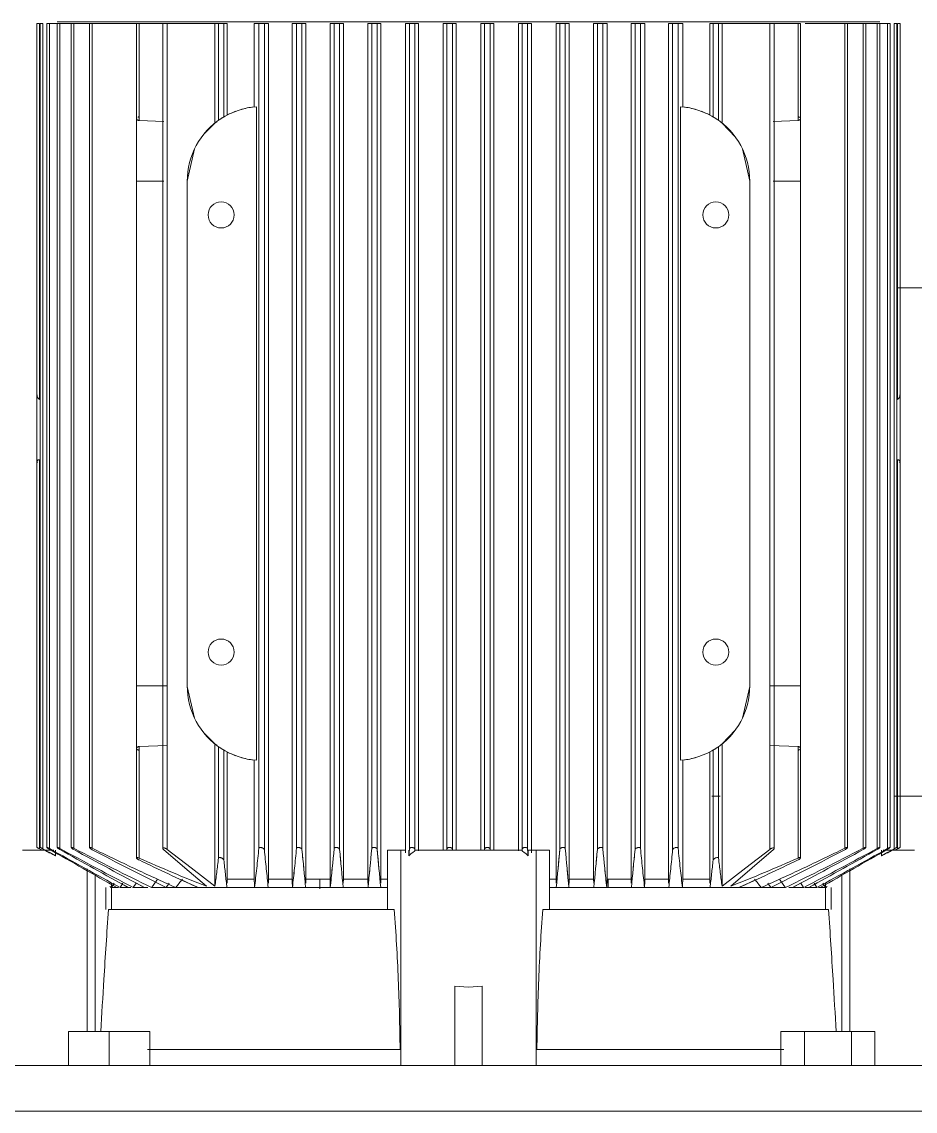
# Model space of a CAD drawing. Header units: millimetres. Extents: x -33493 to 146110, y 17338 to 47807.
# Drawn here: x 7611.3 to 7875, y 37865 to 38186.5 of the extents above; entities that cross this region are included whole.
import ezdxf

# ---------------------------------------------------------------- set-up
doc = ezdxf.new("R2010")
doc.units = ezdxf.units.MM
doc.layers.add('0-1', color=7, linetype='Continuous', lineweight=5)
doc.layers.add('A_--------_E-', color=7, linetype='Continuous', lineweight=9)
doc.layers.add('A-_DOOR----_E-1', color=6, linetype='Continuous', lineweight=9, true_color=0xff00ff)
doc.layers.add('A-_WALL----_E-1', color=6, linetype='Continuous', lineweight=9, true_color=0xff00ff)

# ---------------------------------------------------------------- blocks, each defined once
blk = doc.blocks.new('1599_DB_P_S_BLK2 23 0814_rvt-1-DOOR _ WINDOW SCHEDULE - ELEVATION 3 Copy 1')
at = {"layer": 'A_--------_E-', "color": 8}
for p, q in [((7615.77, 38186), (7616.53, 38186)), ((7615.77, 38076.76), (7615.77, 38186)), ((7616.53, 38075.05), (7616.53, 38186)), ((7617.51, 38186), (7616.75, 38186)), ((7616.75, 37942.83), (7616.75, 38186)), ((7617.51, 37942.46), (7617.51, 38186)), ((7619.49, 38186), (7618.73, 38186)), ((7618.73, 37942.82), (7618.73, 38186)), ((7621.76, 38186), (7619.49, 38186)), ((7619.49, 37942.5), (7619.49, 38186)), ((7743.15, 38186.5), (7621.75, 38186.5)), ((7622.51, 38186), (7621.76, 38186)), ((7621.76, 37942.81), (7621.76, 38186)), ((7625.91, 38186), (7622.51, 38186)), ((7622.51, 37942.54), (7622.51, 38186)), ((7626.67, 38186), (7625.91, 38186)), ((7625.91, 37942.8), (7625.91, 38186)), ((7631.33, 38186), (7626.67, 38186)), ((7626.67, 38186), (7626.67, 37942.58)), ((7632.09, 38186), (7631.33, 38186)), ((7631.33, 37942.78), (7631.33, 38186)), ((7632.09, 37942.62), (7632.09, 38186)), ((7632.09, 38186), (7645.15, 38186)), ((7645.15, 38186), (7645.91, 38186)), ((7645.15, 38157.94), (7645.15, 38186)), ((7645.91, 38186), (7645.91, 38157.39)), ((7653.14, 38186), (7645.91, 38186)), ((7652.9, 37942.59), (7652.9, 38186)), ((7654.24, 38186), (7653.11, 38186)), ((7668.31, 38186), (7654.24, 38186)), ((7654.24, 38186), (7654.24, 37942.28)), ((7669.35, 38186), (7668.31, 38186)), ((7668.31, 38186), (7668.31, 38156.6)), ((7669.35, 38157.39), (7669.35, 38186)), ((7670.95, 38186), (7669.35, 38186)), ((7670.95, 38186), (7670.95, 38158.44)), ((7671.97, 38186), (7670.95, 38186)), ((7671.97, 38159), (7671.97, 38186)), ((7681.3, 38186), (7679.91, 38186)), ((7679.91, 38186), (7679.91, 38161.39)), ((7679.91, 38161.3), (7679.91, 38186)), ((7682.9, 38186), (7681.3, 38186)), ((7681.3, 38186), (7681.3, 37942.62)), ((7684.14, 38186), (7682.9, 38186)), ((7682.9, 38186), (7682.9, 37942.17)), ((7684.14, 37933.5), (7684.14, 38186)), ((7692.4, 38186), (7691.11, 38186)), ((7691.11, 38186), (7691.11, 37933.5)), ((7694, 38186), (7692.4, 38186)), ((7692.4, 37942.58), (7692.4, 38186)), ((7695.18, 38186), (7694, 38186)), ((7694, 37942.22), (7694, 38186)), ((7695.18, 37933.5), (7695.18, 38186)), ((7703.5, 38186), (7702.28, 38186)), ((7702.28, 38186), (7702.28, 37933.5)), ((7743.15, 38186.5), (7703.31, 38186.5)), ((7703.31, 38186.5), (7710.55, 38186.5)), ((7705.1, 38186), (7703.5, 38186)), ((7703.5, 38186), (7703.5, 37942.54)), ((7703.71, 38186.5), (7710.38, 38186.5)), ((7706.24, 38186), (7705.1, 38186)), ((7705.1, 38186), (7705.1, 37942.26)), ((7706.24, 37933.5), (7706.24, 38186)), ((7712.39, 38186.5), (7718.45, 38186.5)), ((7712.53, 38186.5), (7718.52, 38186.5)), ((7714.6, 38186), (7713.43, 38186)), ((7713.43, 38186), (7713.43, 37933.5)), ((7716.2, 38186), (7714.6, 38186)), ((7714.6, 38186), (7714.6, 37942.5)), ((7716.2, 37942.3), (7716.2, 38186)), ((7716.2, 38186), (7717.32, 38186)), ((7717.32, 37933.5), (7717.32, 38186)), ((7722.53, 38186.5), (7730.74, 38186.5)), ((7722.57, 38186.5), (7730.75, 38186.5)), ((7724.56, 38186), (7725.7, 38186)), ((7724.56, 38186), (7724.56, 37941.24)), ((7725.7, 38186), (7725.7, 37942.46)), ((7725.7, 38186), (7727.3, 38186)), ((7727.3, 38186), (7727.3, 37942.34)), ((7727.3, 38186), (7728.41, 38186)), ((7728.41, 37941.88), (7728.41, 38186)), ((7734.87, 38186.5), (7740.05, 38186.5)), ((7734.88, 38186.5), (7740.05, 38186.5)), ((7736.8, 38186), (7735.68, 38186)), ((7735.68, 38186), (7735.68, 37942)), ((7738.4, 38186), (7736.8, 38186)), ((7736.8, 38186), (7736.8, 37942.42)), ((7739.51, 38186), (7738.4, 38186)), ((7738.4, 38186), (7738.4, 37942.38)), ((7739.51, 37942), (7739.51, 38186)), ((7864.56, 38186.5), (7743.15, 38186.5)), ((7783, 38186.5), (7743.15, 38186.5)), ((7746.26, 38186.5), (7751.43, 38186.5)), ((7746.26, 38186.5), (7751.43, 38186.5)), ((7747.9, 38186), (7746.79, 38186)), ((7746.79, 38186), (7746.79, 37942)), ((7749.5, 38186), (7747.9, 38186)), ((7747.9, 38186), (7747.9, 37942.38)), ((7750.62, 38186), (7749.5, 38186)), ((7749.5, 37942.42), (7749.5, 38186)), ((7750.62, 37942), (7750.62, 38186)), ((7755.55, 38186.5), (7763.74, 38186.5)), ((7755.56, 38186.5), (7763.78, 38186.5)), ((7759, 38186), (7757.89, 38186)), ((7757.89, 38186), (7757.89, 37941.88)), ((7760.6, 38186), (7759, 38186)), ((7759, 38186), (7759, 37942.34)), ((7761.74, 38186), (7760.6, 38186)), ((7760.6, 38186), (7760.6, 37942.46)), ((7761.74, 37941.24), (7761.74, 38186)), ((7767.78, 38186.5), (7773.78, 38186.5)), ((7767.85, 38186.5), (7773.92, 38186.5)), ((7770.1, 38186), (7768.98, 38186)), ((7768.98, 38186), (7768.98, 37933.5)), ((7771.7, 38186), (7770.1, 38186)), ((7770.1, 37942.3), (7770.1, 38186)), ((7772.88, 38186), (7771.7, 38186)), ((7771.7, 37942.5), (7771.7, 38186)), ((7772.88, 37933.5), (7772.88, 38186)), ((7775.75, 38186.5), (7783, 38186.5)), ((7775.93, 38186.5), (7782.6, 38186.5)), ((7781.2, 38186), (7780.06, 38186)), ((7780.06, 38186), (7780.06, 37933.5)), ((7782.8, 38186), (7781.2, 38186)), ((7781.2, 37942.26), (7781.2, 38186)), ((7784.03, 38186), (7782.8, 38186)), ((7782.8, 37942.54), (7782.8, 38186)), ((7784.03, 37933.5), (7784.03, 38186)), ((7792.3, 38186), (7791.12, 38186)), ((7791.12, 38186), (7791.12, 37933.5)), ((7793.9, 38186), (7792.3, 38186)), ((7792.3, 38186), (7792.3, 37942.22)), ((7795.2, 38186), (7793.9, 38186)), ((7793.9, 38186), (7793.9, 37942.58)), ((7795.2, 37933.5), (7795.2, 38186)), ((7803.4, 38186), (7802.17, 38186)), ((7802.17, 38186), (7802.17, 37933.5)), ((7805, 38186), (7803.4, 38186)), ((7803.4, 38186), (7803.4, 37942.17)), ((7805, 37942.62), (7805, 38186)), ((7805, 38186), (7806.4, 38186)), ((7806.4, 38186), (7806.4, 38161.3)), ((7806.4, 38161.39), (7806.4, 38186)), ((7814.34, 38186), (7815.35, 38186)), ((7814.34, 38186), (7814.34, 38159)), ((7815.35, 38186), (7815.35, 38158.44)), ((7815.35, 38186), (7816.95, 38186)), ((7816.95, 38186), (7816.95, 38157.39)), ((7816.95, 38186), (7817.99, 38186)), ((7817.99, 38186), (7817.99, 38156.6)), ((7817.99, 38186), (7832.07, 38186)), ((7832.07, 38186), (7832.07, 37942.28)), ((7832.07, 38186), (7833.2, 38186)), ((7833.17, 38186), (7840.4, 38186)), ((7833.4, 38186), (7833.4, 37942.59)), ((7840.4, 38157.39), (7840.4, 38186)), ((7840.4, 38186), (7841.15, 38186)), ((7841.15, 38186), (7841.15, 38157.94)), ((7842.47, 38186), (7854.22, 38186)), ((7854.22, 38186), (7854.22, 37942.62)), ((7854.22, 38186), (7854.97, 38186)), ((7859.63, 38186), (7854.97, 38186)), ((7854.97, 38186), (7854.97, 37942.78)), ((7859.63, 37942.58), (7859.63, 38186)), ((7860.39, 38186), (7859.63, 38186)), ((7863.79, 38186), (7860.39, 38186)), ((7860.39, 38186), (7860.39, 37942.8)), ((7863.79, 38186), (7863.79, 37942.54)), ((7864.55, 38186), (7863.79, 38186)), ((7866.82, 38186), (7864.55, 38186)), ((7864.55, 38186), (7864.55, 37942.81)), ((7866.82, 38186), (7866.82, 37942.5)), ((7867.58, 38186), (7866.82, 38186)), ((7867.58, 38186), (7867.58, 37942.82)), ((7868.8, 37942.46), (7868.8, 38186)), ((7869.55, 38186), (7868.8, 38186)), ((7869.55, 38186), (7869.55, 37942.83)), ((7870.53, 38186), (7869.77, 38186)), ((7869.77, 38186), (7869.77, 38075.05)), ((7870.53, 38186), (7870.53, 38076.76)), ((7645.15, 38161.45), (7645.15, 38157.94)), ((7645.15, 38156.55), (7645.15, 38161.45)), ((7680.62, 38161.45), (7680.62, 37968.55)), ((7805.69, 37968.55), (7805.69, 38161.45)), ((7841.15, 38157.94), (7841.15, 38161.45)), ((7841.15, 38161.45), (7841.15, 38156.55)), ((7645.15, 38157.94), (7645.15, 38139.5)), ((7645.91, 38157.39), (7653.24, 38157.11)), ((7668.31, 38156.6), (7665.34, 38153.65)), ((7668.31, 38156.6), (7668.83, 38157.01)), ((7817.48, 38157.01), (7817.99, 38156.6)), ((7817.99, 38156.6), (7821.96, 38152.42)), ((7833.07, 38157.11), (7840.4, 38157.39)), ((7841.15, 38139.5), (7841.15, 38157.94)), ((7662.3, 38148.97), (7660.15, 38139.5)), ((7824.01, 38148.97), (7826.15, 38139.5)), ((7645.15, 38139.5), (7645.15, 37990.5)), ((7653.26, 38139.5), (7645.15, 38139.5)), ((7660.15, 38139.5), (7660.15, 37990.5)), ((7826.15, 38139.5), (7826.15, 37990.5)), ((7833.05, 38139.5), (7841.15, 38139.5)), ((7841.15, 37990.5), (7841.15, 38139.5)), ((7615.75, 38069.23), (7615.75, 38076.76)), ((7870.55, 38069.23), (7870.55, 38076.76)), ((7615.75, 38056.68), (7615.75, 38069.23)), ((7870.55, 38069.23), (7870.55, 38056.68)), ((7615.75, 38062.3), (7615.75, 38056.68)), ((7870.55, 38056.68), (7870.55, 38062.3)), ((7615.77, 37942.83), (7615.77, 38056.68)), ((7615.77, 37942.83), (7615.77, 38056.68)), ((7616.53, 37942.42), (7616.53, 38057.27)), ((7869.77, 38057.27), (7869.77, 37942.42)), ((7870.53, 38056.68), (7870.53, 37942.83)), ((7870.53, 38056.68), (7870.53, 37942.83)), ((7645.15, 37990.5), (7645.15, 37972.06)), ((7654.24, 37990.5), (7645.15, 37990.5)), ((7660.16, 37990.36), (7662.3, 37981.03)), ((7826.15, 37990.37), (7824.01, 37981.03)), ((7832.07, 37990.5), (7841.15, 37990.5)), ((7841.15, 37972.06), (7841.15, 37990.5)), ((7665.34, 37976.35), (7668.31, 37973.4)), ((7821.96, 37977.58), (7817.99, 37973.4)), ((7645.15, 37968.55), (7645.15, 37973.45)), ((7654.26, 37972.93), (7645.91, 37972.61)), ((7645.91, 37972.61), (7645.91, 37939.7)), ((7668.31, 37973.4), (7668.31, 37931.37)), ((7668.83, 37972.99), (7668.31, 37973.4)), ((7669.35, 37939.7), (7669.35, 37972.61)), ((7816.95, 37972.61), (7816.95, 37939.7)), ((7817.99, 37973.4), (7817.48, 37972.99)), ((7817.99, 37973.4), (7817.99, 37931.37)), ((7840.4, 37972.61), (7832.05, 37972.93)), ((7840.4, 37939.7), (7840.4, 37972.61)), ((7841.15, 37973.45), (7841.15, 37968.55)), ((7645.15, 37972.06), (7645.15, 37968.55)), ((7645.15, 37939.77), (7645.15, 37972.06)), ((7670.95, 37971.56), (7670.95, 37939.15)), ((7671.97, 37933.5), (7671.97, 37971)), ((7814.34, 37971), (7814.34, 37933.5)), ((7815.35, 37971.56), (7815.35, 37939.15)), ((7841.15, 37968.55), (7841.15, 37972.06)), ((7841.15, 37972.06), (7841.15, 37939.78)), ((7679.91, 37968.61), (7679.91, 37933.5)), ((7806.4, 37933.5), (7806.4, 37968.61)), ((7611.57, 37942), (7618.4, 37942)), ((7618.4, 37942), (7615.31, 37942)), ((7617.19, 37942), (7616.86, 37942.19)), ((7616.86, 37942.19), (7617.19, 37942)), ((7617.26, 37942), (7616.9, 37942.21)), ((7617.19, 37942), (7620.73, 37942)), ((7620.73, 37942), (7617.26, 37942)), ((7617.51, 37942.46), (7621.24, 37940.35)), ((7618.4, 37942), (7620.73, 37942)), ((7618.4, 37942), (7618.4, 37941.83)), ((7621.24, 37940.35), (7619.37, 37941.4)), ((7619.49, 37942.3), (7622.26, 37940.72)), ((7621.24, 37942), (7621.24, 37940.35)), ((7621.24, 37940.35), (7621.24, 37942)), ((7716.72, 37936.64), (7716.2, 37942.3)), ((7723.15, 37942), (7719.26, 37942)), ((7719.26, 37942), (7719.26, 37924.5)), ((7723.15, 37942), (7723.15, 37880.09)), ((7723.15, 37878.7), (7723.15, 37942)), ((7723.15, 37942), (7724.56, 37942)), ((7723.15, 37878.7), (7723.15, 37942)), ((7725.51, 37940.35), (7725.7, 37942.46)), ((7725.51, 37942), (7725.51, 37940.35)), ((7725.7, 37942.46), (7725.61, 37941.4)), ((7727.35, 37941.83), (7727.35, 37942)), ((7727.35, 37942), (7758.96, 37942)), ((7728.28, 37942), (7730.82, 37942)), ((7755.49, 37942), (7758.03, 37942)), ((7758.96, 37942), (7758.96, 37941.83)), ((7760.6, 37942.46), (7760.8, 37940.35)), ((7760.7, 37941.4), (7760.6, 37942.46)), ((7760.8, 37940.35), (7760.8, 37942)), ((7760.8, 37942), (7763.15, 37942)), ((7767.05, 37942), (7763.15, 37942)), ((7763.15, 37880.09), (7763.15, 37942)), ((7763.15, 37942), (7763.15, 37878.7)), ((7763.15, 37942), (7763.15, 37878.7)), ((7767.05, 37924.5), (7767.05, 37942)), ((7770.1, 37942.3), (7769.58, 37936.64)), ((7864.05, 37940.72), (7866.82, 37942.3)), ((7865.07, 37940.35), (7868.8, 37942.46)), ((7865.07, 37940.35), (7865.07, 37942)), ((7865.07, 37940.35), (7865.07, 37942)), ((7866.93, 37941.4), (7865.07, 37940.35)), ((7869.04, 37942), (7865.57, 37942)), ((7865.57, 37942), (7867.91, 37942)), ((7869.12, 37942), (7865.57, 37942)), ((7867.91, 37942), (7867.91, 37941.83)), ((7867.91, 37942), (7870.99, 37942)), ((7874.74, 37942), (7867.91, 37942)), ((7869.41, 37942.21), (7869.04, 37942)), ((7869.45, 37942.19), (7869.12, 37942)), ((7869.45, 37942.19), (7869.12, 37942)), ((7630.65, 37936.53), (7630.65, 37888.5)), ((7632.95, 37935.06), (7632.95, 37888.5)), ((7853.35, 37888.5), (7853.35, 37935.06)), ((7855.65, 37888.5), (7855.65, 37936.53)), ((7636.15, 37924.5), (7636.15, 37931)), ((7637.25, 37931.29), (7637.77, 37931)), ((7637.77, 37931), (7637.25, 37931.29)), ((7637.42, 37932.09), (7639.34, 37931)), ((7637.77, 37931), (7637.46, 37931)), ((7637.77, 37931), (7638.54, 37932.25)), ((7639.34, 37931), (7637.77, 37931)), ((7637.77, 37931), (7639.34, 37931)), ((7637.83, 37932.38), (7637.83, 37930.39)), ((7637.83, 37931.95), (7637.83, 37924.5)), ((7639.82, 37931), (7639.34, 37931)), ((7640.34, 37931), (7641.13, 37932.25)), ((7642.75, 37931), (7640.34, 37931)), ((7640.97, 37931.99), (7642.75, 37931)), ((7641.48, 37931), (7642.75, 37931)), ((7643.47, 37931), (7642.75, 37931)), ((7644.23, 37931), (7645.06, 37932.25)), ((7647.55, 37931), (7644.23, 37931)), ((7645.1, 37932.3), (7647.55, 37931)), ((7645.82, 37931), (7647.55, 37931)), ((7648.56, 37931), (7647.55, 37931)), ((7653.96, 37931), (7649.61, 37931)), ((7653.96, 37931), (7654.83, 37932.25)), ((7654.83, 37932.25), (7653.96, 37931)), ((7656.77, 37931), (7653.96, 37931)), ((7655.34, 37931), (7656.77, 37931)), ((7663.36, 37931), (7656.77, 37931)), ((7671.87, 37931), (7663.36, 37931)), ((7680.01, 37931), (7671.87, 37931)), ((7679.91, 37933.5), (7671.97, 37933.5)), ((7684.05, 37931), (7680.01, 37931)), ((7691.2, 37931), (7684.05, 37931)), ((7684.14, 37933.5), (7684.09, 37932.25)), ((7684.09, 37932.25), (7684.14, 37933.5)), ((7691.11, 37933.5), (7684.14, 37933.5)), ((7695.1, 37931), (7691.2, 37931)), ((7702.37, 37931), (7695.1, 37931)), ((7695.18, 37933.5), (7695.14, 37932.25)), ((7695.14, 37932.25), (7695.18, 37933.5)), ((7702.28, 37933.5), (7695.18, 37933.5)), ((7702.37, 37931), (7702.28, 37933.5)), ((7702.28, 37933.5), (7702.37, 37931)), ((7706.16, 37931), (7702.37, 37931)), ((7713.51, 37931), (7706.16, 37931)), ((7706.24, 37933.5), (7706.2, 37932.25)), ((7706.2, 37932.25), (7706.24, 37933.5)), ((7713.43, 37933.5), (7706.24, 37933.5)), ((7713.51, 37931), (7713.43, 37933.5)), ((7713.43, 37933.5), (7713.51, 37931)), ((7717.24, 37931), (7713.51, 37931)), ((7713.51, 37931), (7717.24, 37931)), ((7719.26, 37931), (7717.24, 37931)), ((7717.32, 37933.5), (7717.28, 37932.25)), ((7717.32, 37933.5), (7717.28, 37932.25)), ((7719.26, 37933.5), (7717.32, 37933.5)), ((7768.98, 37933.5), (7767.05, 37933.5)), ((7769.06, 37931), (7767.05, 37931)), ((7769.02, 37932.25), (7768.98, 37933.5)), ((7768.98, 37933.5), (7769.02, 37932.25)), ((7769.06, 37931), (7772.8, 37931)), ((7772.8, 37931), (7769.06, 37931)), ((7772.88, 37933.5), (7772.8, 37931)), ((7772.8, 37931), (7772.88, 37933.5)), ((7780.14, 37931), (7772.8, 37931)), ((7780.06, 37933.5), (7772.88, 37933.5)), ((7780.1, 37932.25), (7780.06, 37933.5)), ((7780.06, 37933.5), (7780.1, 37932.25)), ((7780.14, 37931), (7783.94, 37931)), ((7784.03, 37933.5), (7783.94, 37931)), ((7783.94, 37931), (7784.03, 37933.5)), ((7791.21, 37931), (7783.94, 37931)), ((7791.12, 37933.5), (7784.03, 37933.5)), ((7791.17, 37932.25), (7791.12, 37933.5)), ((7791.12, 37933.5), (7791.17, 37932.25)), ((7791.21, 37931), (7795.1, 37931)), ((7802.26, 37931), (7795.1, 37931)), ((7802.17, 37933.5), (7795.2, 37933.5)), ((7802.21, 37932.25), (7802.17, 37933.5)), ((7802.17, 37933.5), (7802.21, 37932.25)), ((7802.26, 37931), (7806.3, 37931)), ((7814.44, 37931), (7806.3, 37931)), ((7814.34, 37933.5), (7806.4, 37933.5)), ((7814.44, 37931), (7822.95, 37931)), ((7829.54, 37931), (7822.95, 37931)), ((7829.54, 37931), (7832.35, 37931)), ((7830.97, 37931), (7829.54, 37931)), ((7831.48, 37932.25), (7832.35, 37931)), ((7832.35, 37931), (7831.48, 37932.25)), ((7836.7, 37931), (7832.35, 37931)), ((7837.74, 37931), (7838.75, 37931)), ((7838.75, 37931), (7841.21, 37932.3)), ((7838.75, 37931), (7840.48, 37931)), ((7842.07, 37931), (7838.75, 37931)), ((7841.24, 37932.25), (7842.07, 37931)), ((7842.47, 37931), (7843.56, 37931)), ((7842.83, 37931), (7842.47, 37931)), ((7843.56, 37931), (7845.34, 37931.99)), ((7843.56, 37931), (7844.83, 37931)), ((7845.97, 37931), (7843.56, 37931)), ((7845.17, 37932.25), (7845.97, 37931)), ((7846.48, 37931), (7846.97, 37931)), ((7846.97, 37931), (7848.88, 37932.09)), ((7846.97, 37931), (7848.54, 37931)), ((7848.54, 37931), (7846.97, 37931)), ((7847.77, 37932.25), (7848.54, 37931)), ((7848.48, 37930.39), (7848.48, 37932.38)), ((7848.48, 37931.95), (7848.48, 37924.5)), ((7849.05, 37931.29), (7848.54, 37931)), ((7848.54, 37931), (7849.05, 37931.29)), ((7848.54, 37931), (7848.85, 37931)), ((7850.15, 37931), (7850.15, 37924.5)), ((7721.24, 37924.5), (7636.89, 37924.5)), ((7849.42, 37924.5), (7765.07, 37924.5)), ((7739.15, 37878.5), (7739.15, 37901.91)), ((7747.15, 37878.5), (7747.15, 37901.91)), ((7625.09, 37878.5), (7625.09, 37888.5)), ((7625.09, 37888.5), (7637.09, 37888.5)), ((7637.09, 37888.5), (7637.09, 37878.5)), ((7637.09, 37888.5), (7649.09, 37888.5)), ((7649.09, 37888.5), (7649.09, 37878.5)), ((7835.36, 37888.5), (7835.36, 37878.5)), ((7835.36, 37888.5), (7842.29, 37888.5)), ((7842.29, 37888.5), (7842.29, 37878.5)), ((7842.29, 37888.5), (7856.15, 37888.5)), ((7856.15, 37878.5), (7856.15, 37888.5)), ((7856.15, 37888.5), (7863.08, 37888.5)), ((7863.08, 37888.5), (7863.08, 37878.5)), ((7722.95, 37883.24), (7648.44, 37883.24)), ((7836.21, 37883.24), (7763.35, 37883.24)), ((7743.15, 37878.5), (7568.15, 37878.5)), ((7918.15, 37878.5), (7743.15, 37878.5))]:
    blk.add_line(p, q, dxfattribs=at)
at = {"layer": 'A_--------_E-', "color": 8, "flags": 128}
for points in [[(7615.77, 38076.76), (7615.99, 38075.58), (7616.53, 38075.05)], [(7870.53, 38076.76), (7870.31, 38075.58), (7869.77, 38075.05)], [(7616.53, 37942.42), (7616.9, 37942.21), (7617.26, 37942)], [(7618.4, 37941.83), (7617.95, 37942.08), (7617.51, 37942.34)], [(7665.78, 37931.37), (7659.45, 37936.83), (7653.11, 37942.28)], [(7654.24, 37942.28), (7661.28, 37936.83), (7668.31, 37931.37)], [(7727.3, 37942.34), (7727.33, 37942.08), (7727.35, 37941.83)], [(7736.77, 37942), (7736.79, 37942.21), (7736.8, 37942.42)], [(7738.4, 37942.38), (7738.42, 37942.19), (7738.44, 37942)], [(7747.87, 37942), (7747.89, 37942.19), (7747.9, 37942.38)], [(7749.5, 37942.42), (7749.52, 37942.21), (7749.54, 37942)], [(7758.96, 37941.83), (7758.98, 37942.08), (7759, 37942.34)], [(7817.99, 37931.37), (7825.03, 37936.83), (7832.07, 37942.28)], [(7833.2, 37942.28), (7826.86, 37936.83), (7820.53, 37931.37)], [(7868.8, 37942.34), (7868.35, 37942.08), (7867.91, 37941.83)], [(7869.04, 37942), (7869.41, 37942.21), (7869.77, 37942.42)], [(7747.15, 37901.91), (7743.15, 37901.58), (7739.15, 37901.91)]]:
    blk.add_lwpolyline(points, dxfattribs=at)
at = {"layer": 'A_--------_E-', "color": 8}
for centre, radius, start, end in [((7682.15, 38139.5), 22, 93.9971, 123.0557), ((7804.15, 38139.5), 22, 56.9443, 86.0029), ((7682.15, 38139.5), 22, 123.0557, 180), ((7804.15, 38139.5), 22, 0, 56.9443), ((7670.15, 38129.5), 3.85, 90, 270), ((7670.15, 38129.5), 3.85, 270, 90), ((7816.15, 38129.5), 3.85, 90, 270), ((7816.15, 38129.5), 3.85, 270, 90), ((7670.15, 38000.5), 3.85, 90, 270), ((7670.15, 38000.5), 3.85, 270, 90), ((7816.15, 38000.5), 3.85, 90, 270), ((7816.15, 38000.5), 3.85, 270, 90), ((7682.15, 37990.5), 22, 180, 236.9443), ((7804.15, 37990.5), 22, 303.0557, 0), ((7682.15, 37990.5), 22, 236.9443, 266.0029), ((7804.15, 37990.5), 22, 273.9971, 303.0557)]:
    blk.add_arc(centre, radius, start, end, dxfattribs=at)
for centre, major_axis, ratio, start_param, end_param in [((9239.88, 40864.22), (0, 3342.06), 0.99863, 2.634643, 2.641776), ((12551.03, 46607.69), (0, 9973.76), 0.99863, 2.623608, 2.625901), ((8519.18, 39608.44), (0, 1892.47), 0.99863, 2.647244, 2.660253), ((9610.47, 41501.89), (0, 4078.46), 0.99863, 2.631685, 2.637368), ((8656.65, 39839.85), (0, 2159.81), 0.99863, 2.643742, 2.654727), ((7747.98, 39839.85), (0, 2159.81), 0.052336, 2.643742, 2.654727), ((7747.98, 39839.85), (0, 2159.81), 0.052336, 2.643742, 2.649234), ((7656.51, 39608.44), (0, 1892.47), 0.052336, 3.622932, 3.635942), ((7809.29, 41501.89), (0, 4078.46), 0.052336, 2.631685, 2.637368), ((7809.29, 41501.89), (0, 4078.46), 0.052336, 2.631685, 2.634527), ((7629.68, 40864.22), (0, 3342.06), 0.052336, 3.641409, 3.648542), ((7974.65, 46607.69), (0, 9973.76), 0.052336, 2.623608, 2.625901), ((7511.65, 46607.69), (0, 9973.76), 0.052336, 3.657285, 3.659577), ((7856.62, 40864.22), (0, 3342.06), 0.052336, 2.634643, 2.641776), ((7677.02, 41501.89), (0, 4078.46), 0.052336, 3.645817, 3.651501), ((7677.02, 41501.89), (0, 4078.46), 0.052336, 3.648659, 3.651501), ((7829.79, 39608.44), (0, 1892.47), 0.052336, 2.647244, 2.660253), ((7738.33, 39839.85), (0, 2159.81), 0.052336, 3.628458, 3.639444), ((7738.33, 39839.85), (0, 2159.81), 0.052336, 3.633951, 3.639444), ((6829.65, 39839.85), (0, 2159.81), 0.99863, 3.628458, 3.639444), ((6967.13, 39608.44), (0, 1892.47), 0.99863, 3.622932, 3.635942), ((5875.84, 41501.89), (0, 4078.46), 0.99863, 3.645817, 3.651501), ((6246.43, 40864.22), (0, 3342.06), 0.99863, 3.641409, 3.648542), ((2935.28, 46607.69), (0, 9973.76), 0.99863, 3.657285, 3.659577), ((7656.51, 39608.44), (0, 1892.47), 0.052336, 3.622932, 3.629437), ((7629.68, 40864.22), (0, 3342.06), 0.052336, 3.641409, 3.644976), ((7856.62, 40864.22), (0, 3342.06), 0.052336, 2.638209, 2.641776), ((7829.79, 39608.44), (0, 1892.47), 0.052336, 2.653748, 2.660253), ((8587.85, 37265.95), (0, 1151.09), 0.99863, 0.952157, 0.954821), ((8194.88, 37514.02), (0, 681.35), 0.99863, 0.907571, 0.912218), ((7700.91, 37503.96), (0, 700.19), 0.052336, 0.910356, 0.912613), ((7700.91, 37503.96), (0, 700.19), 0.052336, 0.910356, 0.912613), ((7651.81, 37514.02), (0, 681.35), 0.052336, 5.370967, 5.375615), ((7651.81, 37514.02), (0, 681.35), 0.052336, 5.370967, 5.375615), ((7642.03, 37265.95), (0, 1151.09), 0.052336, 5.328365, 5.331028), ((7642.03, 37265.95), (0, 1151.09), 0.052336, 5.328365, 5.331028), ((7844.28, 37265.95), (0, 1151.09), 0.052336, 0.952157, 0.954821), ((7844.28, 37265.95), (0, 1151.09), 0.052336, 0.952157, 0.954821), ((7834.5, 37514.02), (0, 681.35), 0.052336, 0.907571, 0.912218), ((7834.5, 37514.02), (0, 681.35), 0.052336, 0.907571, 0.912218), ((7785.4, 37503.96), (0, 700.19), 0.052336, 5.370572, 5.372829), ((7785.4, 37503.96), (0, 700.19), 0.052336, 5.370572, 5.372829), ((7291.42, 37514.02), (0, 681.35), 0.99863, 5.370967, 5.375615), ((6898.45, 37265.95), (0, 1151.09), 0.99863, 5.328365, 5.331028)]:
    blk.add_ellipse(centre, major_axis=major_axis, ratio=ratio, start_param=start_param, end_param=end_param, dxfattribs=at)
for points in [[(7674.38, 38160.08), (7673.56, 38159.77), (7672.75, 38159.41), (7671.97, 38159)], [(7679.91, 38161.39), (7678.49, 38161.23), (7677.12, 38160.96), (7675.8, 38160.56)], [(7810.52, 38160.56), (7809.19, 38160.96), (7807.82, 38161.23), (7806.4, 38161.39)], [(7814.34, 38159), (7813.55, 38159.41), (7812.75, 38159.77), (7811.92, 38160.08)], [(7645.22, 38158.15), (7645.18, 38158.08), (7645.15, 38158.01), (7645.15, 38157.94)], [(7645.15, 38157.94), (7645.15, 38157.89), (7645.16, 38157.84), (7645.19, 38157.79)], [(7645.28, 38157.65), (7645.31, 38157.62), (7645.39, 38157.55), (7645.53, 38157.47), (7645.71, 38157.41), (7645.84, 38157.4), (7645.91, 38157.39)], [(7645.91, 38158.44), (7645.84, 38158.43), (7645.71, 38158.42), (7645.59, 38158.39), (7645.54, 38158.37)], [(7669.93, 38157.79), (7670, 38157.84), (7670.08, 38157.89), (7670.15, 38157.94)], [(7670.15, 38157.94), (7670.23, 38157.99), (7670.3, 38158.04), (7670.37, 38158.08)], [(7815.82, 38158.15), (7815.93, 38158.08), (7816.04, 38158.01), (7816.15, 38157.94)], [(7816.15, 38157.94), (7816.23, 38157.89), (7816.3, 38157.84), (7816.38, 38157.79)], [(7840.91, 38158.3), (7840.87, 38158.32), (7840.77, 38158.37), (7840.59, 38158.42), (7840.46, 38158.43), (7840.4, 38158.44)], [(7841.15, 38157.94), (7841.15, 38157.99), (7841.14, 38158.04), (7841.12, 38158.08)], [(7841.12, 38157.79), (7841.14, 38157.84), (7841.15, 38157.89), (7841.15, 38157.94)], [(7615.77, 38056.68), (7615.78, 38056.73), (7615.8, 38056.84), (7615.86, 38056.94), (7615.9, 38056.99)], [(7615.77, 38056.68), (7615.77, 38056.63), (7615.8, 38056.54), (7615.86, 38056.45), (7615.9, 38056.41)], [(7870.53, 38056.68), (7870.53, 38056.63), (7870.51, 38056.54), (7870.45, 38056.45), (7870.41, 38056.41)], [(7670.15, 37972.06), (7670.08, 37972.11), (7670, 37972.16), (7669.93, 37972.21)], [(7670.48, 37971.85), (7670.38, 37971.92), (7670.27, 37971.99), (7670.15, 37972.06)], [(7671.97, 37971), (7672.75, 37970.59), (7673.56, 37970.23), (7674.38, 37969.92)], [(7675.79, 37969.44), (7677.11, 37969.04), (7678.49, 37968.77), (7679.91, 37968.61)], [(7806.4, 37968.61), (7807.82, 37968.77), (7809.19, 37969.04), (7810.51, 37969.44)], [(7816.15, 37972.06), (7816.08, 37972.01), (7816, 37971.96), (7815.93, 37971.92)], [(7816.38, 37972.21), (7816.3, 37972.16), (7816.23, 37972.11), (7816.15, 37972.06)], [(7621.24, 37940.35), (7620.74, 37940.61), (7619.77, 37941.11), (7618.85, 37941.59), (7618.4, 37941.83)], [(7619.49, 37942.3), (7619.4, 37942.35), (7619.24, 37942.44), (7619.02, 37942.58), (7618.84, 37942.71), (7618.77, 37942.77), (7618.75, 37942.79)], [(7626.67, 37942.58), (7630.48, 37940.61), (7638.1, 37936.71), (7645.77, 37932.89), (7649.61, 37931)], [(7632.09, 37942.62), (7636.17, 37940.61), (7644.37, 37936.67), (7652.62, 37932.87), (7656.77, 37931)], [(7653.96, 37931), (7650.3, 37932.83), (7642.99, 37936.52), (7635.72, 37940.28), (7632.09, 37942.17)], [(7653.11, 37942.28), (7653.05, 37942.33), (7652.96, 37942.43), (7652.92, 37942.52), (7652.91, 37942.55)], [(7680.01, 37931), (7680.23, 37932.87), (7680.66, 37936.67), (7681.09, 37940.61), (7681.3, 37942.62)], [(7682.9, 37942.17), (7683.09, 37940.28), (7683.47, 37936.52), (7683.86, 37932.83), (7684.05, 37931)], [(7683.47, 37936.54), (7683.28, 37938.4), (7683.09, 37940.28), (7682.9, 37942.17)], [(7691.2, 37931), (7691.4, 37932.89), (7691.81, 37936.71), (7692.21, 37940.61), (7692.4, 37942.58)], [(7727.35, 37941.83), (7727, 37941.59), (7726.34, 37941.11), (7725.77, 37940.61), (7725.51, 37940.35)], [(7758.96, 37941.83), (7759.31, 37941.59), (7759.96, 37941.11), (7760.53, 37940.61), (7760.8, 37940.35)], [(7793.9, 37942.58), (7794.1, 37940.61), (7794.5, 37936.71), (7794.9, 37932.89), (7795.1, 37931)], [(7802.26, 37931), (7802.45, 37932.83), (7802.83, 37936.52), (7803.21, 37940.28), (7803.4, 37942.17)], [(7803.4, 37942.17), (7803.21, 37940.28), (7803.02, 37938.4), (7802.83, 37936.54)], [(7805, 37942.62), (7805.22, 37940.61), (7805.65, 37936.67), (7806.08, 37932.87), (7806.3, 37931)], [(7829.54, 37931), (7833.68, 37932.87), (7841.94, 37936.67), (7850.14, 37940.61), (7854.22, 37942.62)], [(7854.22, 37942.17), (7850.59, 37940.28), (7843.32, 37936.52), (7836.01, 37932.83), (7832.35, 37931)], [(7836.7, 37931), (7840.54, 37932.89), (7848.21, 37936.71), (7855.83, 37940.61), (7859.63, 37942.58)], [(7867.91, 37941.83), (7867.46, 37941.59), (7866.53, 37941.11), (7865.56, 37940.61), (7865.07, 37940.35)], [(7866.82, 37942.5), (7866.91, 37942.55), (7867.07, 37942.64), (7867.31, 37942.75), (7867.49, 37942.83), (7867.55, 37942.84), (7867.57, 37942.83)], [(7868.8, 37942.46), (7868.88, 37942.51), (7869.05, 37942.6), (7869.28, 37942.72), (7869.46, 37942.81), (7869.53, 37942.83), (7869.54, 37942.84)], [(7645.91, 37939.7), (7649.2, 37938.25), (7655.79, 37935.4), (7662.44, 37932.69), (7665.78, 37931.37)], [(7663.36, 37931), (7660.43, 37932.32), (7654.6, 37935), (7648.8, 37937.75), (7645.91, 37939.15)], [(7668.31, 37931.37), (7668.49, 37932.69), (7668.84, 37935.4), (7669.18, 37938.25), (7669.35, 37939.7)], [(7670.95, 37939.15), (7671.1, 37937.75), (7671.41, 37935), (7671.71, 37932.32), (7671.87, 37931)], [(7814.44, 37931), (7814.59, 37932.32), (7814.9, 37935), (7815.2, 37937.75), (7815.35, 37939.15)], [(7815.62, 37939.5), (7815.54, 37939.44), (7815.48, 37939.38), (7815.43, 37939.32)], [(7816.89, 37939.8), (7816.86, 37939.83), (7816.8, 37939.85), (7816.74, 37939.86)], [(7816.95, 37939.7), (7817.12, 37938.25), (7817.47, 37935.4), (7817.82, 37932.69), (7817.99, 37931.37)], [(7820.53, 37931.37), (7823.86, 37932.69), (7830.52, 37935.4), (7837.11, 37938.25), (7840.4, 37939.7)], [(7840.4, 37939.15), (7837.5, 37937.75), (7831.71, 37935), (7825.87, 37932.32), (7822.95, 37931)], [(7671.87, 37931), (7671.71, 37932.32), (7671.56, 37933.66), (7671.41, 37935.02)], [(7680.66, 37936.7), (7680.44, 37934.77), (7680.23, 37932.87), (7680.01, 37931)], [(7691.8, 37936.73), (7691.6, 37934.8), (7691.4, 37932.89), (7691.2, 37931)], [(7795.1, 37931), (7794.9, 37932.89), (7794.7, 37934.8), (7794.5, 37936.73)], [(7806.3, 37931), (7806.08, 37932.87), (7805.86, 37934.77), (7805.65, 37936.7)], [(7814.9, 37935.02), (7814.75, 37933.66), (7814.59, 37932.32), (7814.44, 37931)], [(7650.75, 37932.61), (7651.82, 37932.07), (7652.89, 37931.53), (7653.96, 37931)], [(7658.5, 37933.22), (7660.11, 37932.47), (7661.74, 37931.73), (7663.36, 37931)], [(7822.95, 37931), (7824.57, 37931.73), (7826.19, 37932.47), (7827.81, 37933.22)], [(7832.35, 37931), (7833.42, 37931.53), (7834.49, 37932.07), (7835.56, 37932.61)], [(7721.24, 37924.5), (7721.74, 37917.64), (7722.54, 37903.89), (7722.89, 37890.13), (7722.95, 37883.24)], [(7763.35, 37883.24), (7763.42, 37890.13), (7763.77, 37903.89), (7764.57, 37917.63), (7765.07, 37924.5)], [(7723.15, 37880.09), (7723.15, 37879.87), (7723.15, 37879.47), (7723.15, 37879), (7723.15, 37878.78), (7723.15, 37878.7)], [(7723.15, 37878.7), (7723.15, 37878.78), (7723.15, 37879), (7723.15, 37879.31), (7723.15, 37879.49)], [(7763.15, 37878.7), (7763.15, 37878.78), (7763.15, 37879), (7763.15, 37879.47), (7763.15, 37879.87), (7763.15, 37880.09)], [(7763.15, 37879.49), (7763.15, 37879.31), (7763.15, 37879), (7763.15, 37878.78), (7763.15, 37878.7)]]:
    blk.add_open_spline(points, degree=3, dxfattribs=at)
for points, knots in [([(7840.4, 38157.39), (7840.47, 38157.4), (7840.6, 38157.41), (7840.78, 38157.48), (7840.94, 38157.56), (7841.01, 38157.63), (7841.04, 38157.67)], [0, 0, 0, 0, 0.15, 0.3, 0.475, 0.625, 0.625, 0.625, 0.625]), ([(7616.53, 38057.27), (7616.46, 38057.27), (7616.33, 38057.25), (7616.13, 38057.18), (7615.93, 38057.04), (7615.8, 38056.86), (7615.78, 38056.73), (7615.77, 38056.68)], [0, 0, 0, 0, 0.15, 0.3, 0.5, 0.8, 1, 1, 1, 1]), ([(7615.93, 38056.38), (7615.9, 38056.41), (7615.81, 38056.5), (7615.77, 38056.61), (7615.77, 38056.68)], [0.55, 0.55, 0.55, 0.55, 0.7, 1, 1, 1, 1]), ([(7870.53, 38056.68), (7870.53, 38056.73), (7870.51, 38056.84), (7870.42, 38056.98), (7870.3, 38057.09), (7870.15, 38057.18), (7869.98, 38057.25), (7869.84, 38057.27), (7869.77, 38057.27)], [0, 0, 0, 0, 0.2, 0.4, 0.55, 0.7, 0.85, 1, 1, 1, 1]), ([(7870.34, 38057.06), (7870.41, 38056.99), (7870.5, 38056.86), (7870.53, 38056.73), (7870.53, 38056.68)], [0.5, 0.5, 0.5, 0.5, 0.8, 1, 1, 1, 1]), ([(7870.37, 38056.38), (7870.41, 38056.41), (7870.5, 38056.5), (7870.53, 38056.61), (7870.53, 38056.68)], [0.55, 0.55, 0.55, 0.55, 0.7, 1, 1, 1, 1]), ([(7645.91, 37972.61), (7645.84, 37972.6), (7645.71, 37972.59), (7645.52, 37972.52), (7645.37, 37972.44), (7645.21, 37972.28), (7645.15, 37972.15), (7645.15, 37972.06)], [0, 0, 0, 0, 0.15, 0.3, 0.475, 0.625, 1, 1, 1, 1]), ([(7841.15, 37972.06), (7841.15, 37972.11), (7841.13, 37972.21), (7841.05, 37972.34), (7840.92, 37972.45), (7840.77, 37972.53), (7840.6, 37972.59), (7840.47, 37972.6), (7840.4, 37972.61)], [0, 0, 0, 0, 0.2, 0.4, 0.55, 0.7, 0.85, 1, 1, 1, 1]), ([(7645.15, 37972.06), (7645.15, 37972.01), (7645.17, 37971.92), (7645.26, 37971.8), (7645.39, 37971.7), (7645.54, 37971.63), (7645.71, 37971.58), (7645.84, 37971.57), (7645.91, 37971.56)], [0, 0, 0, 0, 0.2, 0.4, 0.55, 0.7, 0.85, 1, 1, 1, 1]), ([(7840.4, 37971.56), (7840.46, 37971.57), (7840.6, 37971.58), (7840.81, 37971.64), (7840.98, 37971.73), (7841.12, 37971.88), (7841.15, 37971.99), (7841.15, 37972.06)], [0, 0, 0, 0, 0.15, 0.3, 0.55, 0.7, 1, 1, 1, 1]), ([(7615.89, 37942.76), (7615.84, 37942.79), (7615.78, 37942.82), (7615.77, 37942.84), (7615.8, 37942.83), (7615.86, 37942.79), (7615.96, 37942.74), (7616.08, 37942.67), (7616.27, 37942.57), (7616.43, 37942.48), (7616.53, 37942.42)], [0.3333333, 0.3333333, 0.3333333, 0.3333333, 0.4444444, 0.5138889, 0.5833333, 0.6527778, 0.7222222, 0.7916667, 0.8611111, 1, 1, 1, 1]), ([(7615.89, 37942.78), (7615.84, 37942.81), (7615.78, 37942.84), (7615.77, 37942.84), (7615.8, 37942.82), (7615.85, 37942.79), (7615.87, 37942.77)], [0.3333333, 0.3333333, 0.3333333, 0.3333333, 0.4444444, 0.5138889, 0.5833333, 0.6527778, 0.6527778, 0.6527778, 0.6527778]), ([(7616.75, 37942.83), (7616.75, 37942.84), (7616.77, 37942.84), (7616.84, 37942.81), (7616.93, 37942.77), (7617.06, 37942.71), (7617.25, 37942.61), (7617.4, 37942.52), (7617.51, 37942.46)], [0.5138889, 0.5138889, 0.5138889, 0.5138889, 0.5833333, 0.6527778, 0.7222222, 0.7916667, 0.8611111, 1, 1, 1, 1]), ([(7618.73, 37942.83), (7618.73, 37942.83), (7618.75, 37942.84), (7618.81, 37942.83), (7618.91, 37942.79), (7619.03, 37942.74), (7619.22, 37942.64), (7619.38, 37942.56), (7619.49, 37942.5)], [0.5138889, 0.5138889, 0.5138889, 0.5138889, 0.5833333, 0.6527778, 0.7222222, 0.7916667, 0.8611111, 1, 1, 1, 1]), ([(7621.76, 37942.81), (7621.76, 37942.82), (7621.77, 37942.84), (7621.83, 37942.84), (7621.93, 37942.81), (7622.05, 37942.76), (7622.25, 37942.68), (7622.4, 37942.6), (7622.51, 37942.54)], [0.5138889, 0.5138889, 0.5138889, 0.5138889, 0.5833333, 0.6527778, 0.7222222, 0.7916667, 0.8611111, 1, 1, 1, 1]), ([(7622.51, 37942.26), (7622.34, 37942.35), (7622.1, 37942.5), (7621.87, 37942.68), (7621.8, 37942.74), (7621.78, 37942.77)], [0, 0, 0, 0, 0.2222222, 0.3333333, 0.4444444, 0.4444444, 0.4444444, 0.4444444]), ([(7625.92, 37942.8), (7625.91, 37942.81), (7625.93, 37942.83), (7625.98, 37942.84), (7626.08, 37942.82), (7626.21, 37942.79), (7626.4, 37942.71), (7626.56, 37942.64), (7626.67, 37942.58)], [0.5138889, 0.5138889, 0.5138889, 0.5138889, 0.5833333, 0.6527778, 0.7222222, 0.7916667, 0.8611111, 1, 1, 1, 1]), ([(7626.67, 37942.22), (7626.5, 37942.31), (7626.26, 37942.46), (7626.03, 37942.64), (7625.96, 37942.71), (7625.94, 37942.75)], [0, 0, 0, 0, 0.2222222, 0.3333333, 0.4444444, 0.4444444, 0.4444444, 0.4444444]), ([(7632.09, 37942.17), (7632, 37942.22), (7631.84, 37942.31), (7631.62, 37942.46), (7631.45, 37942.6), (7631.35, 37942.71), (7631.33, 37942.78), (7631.34, 37942.82), (7631.4, 37942.84), (7631.49, 37942.83), (7631.62, 37942.81), (7631.82, 37942.74), (7631.98, 37942.67), (7632.09, 37942.62)], [0, 0, 0, 0, 0.111111, 0.222222, 0.333333, 0.444444, 0.513889, 0.583333, 0.652778, 0.722222, 0.791667, 0.861111, 1, 1, 1, 1]), ([(7652.93, 37942.66), (7652.95, 37942.68), (7653.02, 37942.72), (7653.16, 37942.72), (7653.31, 37942.71), (7653.48, 37942.67), (7653.64, 37942.61), (7653.81, 37942.54), (7654.03, 37942.43), (7654.16, 37942.35), (7654.24, 37942.28)], [0.3333333, 0.3333333, 0.3333333, 0.3333333, 0.4444444, 0.5138889, 0.5833333, 0.6527778, 0.7222222, 0.7916667, 0.8611111, 1, 1, 1, 1]), ([(7681.3, 37942.62), (7681.31, 37942.66), (7681.35, 37942.74), (7681.5, 37942.82), (7681.71, 37942.84), (7681.96, 37942.82), (7682.17, 37942.76), (7682.36, 37942.69), (7682.51, 37942.61), (7682.64, 37942.53), (7682.75, 37942.44), (7682.86, 37942.32), (7682.9, 37942.23), (7682.9, 37942.17)], [0, 0, 0, 0, 0.111111, 0.222222, 0.333333, 0.416667, 0.513889, 0.583333, 0.652778, 0.722222, 0.791667, 0.861111, 1, 1, 1, 1]), ([(7692.4, 37942.58), (7692.41, 37942.63), (7692.45, 37942.71), (7692.59, 37942.8), (7692.8, 37942.84), (7693.05, 37942.83), (7693.26, 37942.79), (7693.45, 37942.72), (7693.61, 37942.65), (7693.74, 37942.57), (7693.85, 37942.48), (7693.96, 37942.36), (7694, 37942.27), (7694, 37942.22)], [0, 0, 0, 0, 0.111111, 0.222222, 0.333333, 0.416667, 0.513889, 0.583333, 0.652778, 0.722222, 0.791667, 0.861111, 1, 1, 1, 1]), ([(7703.5, 37942.54), (7703.51, 37942.59), (7703.55, 37942.67), (7703.69, 37942.78), (7703.89, 37942.83), (7704.14, 37942.84), (7704.35, 37942.81), (7704.55, 37942.75), (7704.71, 37942.69), (7704.84, 37942.61), (7704.95, 37942.53), (7705.06, 37942.41), (7705.1, 37942.32), (7705.1, 37942.26)], [0, 0, 0, 0, 0.111111, 0.222222, 0.333333, 0.416667, 0.513889, 0.583333, 0.652778, 0.722222, 0.791667, 0.861111, 1, 1, 1, 1]), ([(7714.6, 37942.5), (7714.61, 37942.55), (7714.64, 37942.64), (7714.78, 37942.75), (7715, 37942.83), (7715.25, 37942.84), (7715.47, 37942.82), (7715.64, 37942.78), (7715.8, 37942.72), (7715.94, 37942.65), (7716.05, 37942.57), (7716.16, 37942.45), (7716.2, 37942.36), (7716.2, 37942.3)], [0, 0, 0, 0, 0.111111, 0.222222, 0.333333, 0.444444, 0.513889, 0.583333, 0.652778, 0.722222, 0.791667, 0.861111, 1, 1, 1, 1]), ([(7725.7, 37942.46), (7725.71, 37942.51), (7725.74, 37942.6), (7725.88, 37942.72), (7726.09, 37942.81), (7726.34, 37942.84), (7726.56, 37942.83), (7726.73, 37942.8), (7726.9, 37942.75), (7727.03, 37942.68), (7727.15, 37942.6), (7727.26, 37942.49), (7727.3, 37942.4), (7727.3, 37942.34)], [0, 0, 0, 0, 0.111111, 0.222222, 0.333333, 0.444444, 0.513889, 0.583333, 0.652778, 0.722222, 0.791667, 0.861111, 1, 1, 1, 1]), ([(7736.8, 37942.42), (7736.81, 37942.47), (7736.84, 37942.56), (7736.98, 37942.69), (7737.19, 37942.79), (7737.43, 37942.84), (7737.65, 37942.84), (7737.82, 37942.82), (7737.99, 37942.77), (7738.13, 37942.71), (7738.25, 37942.64), (7738.36, 37942.53), (7738.4, 37942.44), (7738.4, 37942.38)], [0, 0, 0, 0, 0.111111, 0.222222, 0.333333, 0.444444, 0.513889, 0.583333, 0.652778, 0.722222, 0.791667, 0.861111, 1, 1, 1, 1]), ([(7747.9, 37942.38), (7747.91, 37942.43), (7747.94, 37942.52), (7748.07, 37942.66), (7748.28, 37942.77), (7748.51, 37942.82), (7748.73, 37942.84), (7748.91, 37942.83), (7749.08, 37942.79), (7749.23, 37942.74), (7749.34, 37942.67), (7749.46, 37942.57), (7749.5, 37942.48), (7749.5, 37942.42)], [0, 0, 0, 0, 0.111111, 0.222222, 0.333333, 0.444444, 0.513889, 0.583333, 0.652778, 0.722222, 0.791667, 0.861111, 1, 1, 1, 1]), ([(7759, 37942.34), (7759.01, 37942.39), (7759.04, 37942.48), (7759.17, 37942.62), (7759.37, 37942.74), (7759.6, 37942.81), (7759.82, 37942.84), (7760, 37942.84), (7760.18, 37942.81), (7760.32, 37942.77), (7760.44, 37942.71), (7760.56, 37942.61), (7760.6, 37942.52), (7760.6, 37942.46)], [0, 0, 0, 0, 0.111111, 0.222222, 0.333333, 0.444444, 0.513889, 0.583333, 0.652778, 0.722222, 0.791667, 0.861111, 1, 1, 1, 1]), ([(7770.1, 37942.3), (7770.11, 37942.35), (7770.14, 37942.44), (7770.27, 37942.58), (7770.47, 37942.71), (7770.7, 37942.79), (7770.91, 37942.83), (7771.09, 37942.84), (7771.27, 37942.83), (7771.41, 37942.79), (7771.54, 37942.74), (7771.66, 37942.64), (7771.7, 37942.56), (7771.7, 37942.5)], [0, 0, 0, 0, 0.111111, 0.222222, 0.333333, 0.444444, 0.513889, 0.583333, 0.652778, 0.722222, 0.791667, 0.861111, 1, 1, 1, 1]), ([(7781.2, 37942.26), (7781.21, 37942.35), (7781.31, 37942.5), (7781.57, 37942.68), (7781.79, 37942.77), (7782, 37942.82), (7782.18, 37942.84), (7782.36, 37942.84), (7782.51, 37942.81), (7782.63, 37942.76), (7782.76, 37942.68), (7782.8, 37942.6), (7782.8, 37942.54)], [0, 0, 0, 0, 0.222222, 0.333333, 0.444444, 0.513889, 0.583333, 0.652778, 0.722222, 0.791667, 0.861111, 1, 1, 1, 1]), ([(7792.3, 37942.22), (7792.31, 37942.31), (7792.41, 37942.46), (7792.66, 37942.64), (7792.88, 37942.74), (7793.09, 37942.8), (7793.27, 37942.83), (7793.45, 37942.84), (7793.6, 37942.82), (7793.73, 37942.79), (7793.85, 37942.71), (7793.9, 37942.64), (7793.9, 37942.58)], [0, 0, 0, 0, 0.222222, 0.333333, 0.444444, 0.513889, 0.583333, 0.652778, 0.722222, 0.791667, 0.861111, 1, 1, 1, 1]), ([(7803.4, 37942.17), (7803.41, 37942.22), (7803.44, 37942.31), (7803.57, 37942.46), (7803.76, 37942.6), (7803.98, 37942.71), (7804.19, 37942.78), (7804.36, 37942.82), (7804.54, 37942.84), (7804.69, 37942.83), (7804.82, 37942.81), (7804.95, 37942.74), (7805, 37942.67), (7805, 37942.62)], [0, 0, 0, 0, 0.111111, 0.222222, 0.333333, 0.444444, 0.513889, 0.583333, 0.652778, 0.722222, 0.791667, 0.861111, 1, 1, 1, 1]), ([(7832.07, 37942.28), (7832.13, 37942.33), (7832.27, 37942.43), (7832.53, 37942.56), (7832.8, 37942.66), (7833.03, 37942.72), (7833.2, 37942.72), (7833.3, 37942.71), (7833.35, 37942.68), (7833.37, 37942.66)], [0, 0, 0, 0, 0.1111111, 0.2222222, 0.3333333, 0.4444444, 0.5138889, 0.5833333, 0.6527778, 0.6527778, 0.6527778, 0.6527778]), ([(7833.4, 37942.61), (7833.4, 37942.59), (7833.4, 37942.54), (7833.35, 37942.43), (7833.27, 37942.35), (7833.2, 37942.28)], [0.7222222, 0.7222222, 0.7222222, 0.7222222, 0.7916667, 0.8611111, 1, 1, 1, 1]), ([(7854.22, 37942.62), (7854.31, 37942.66), (7854.48, 37942.74), (7854.72, 37942.82), (7854.89, 37942.84), (7854.97, 37942.82), (7854.98, 37942.76), (7854.94, 37942.69), (7854.87, 37942.61), (7854.78, 37942.53), (7854.66, 37942.44), (7854.48, 37942.32), (7854.33, 37942.23), (7854.22, 37942.17)], [0, 0, 0, 0, 0.111111, 0.222222, 0.333333, 0.416667, 0.513889, 0.583333, 0.652778, 0.722222, 0.791667, 0.861111, 1, 1, 1, 1]), ([(7859.63, 37942.58), (7859.72, 37942.63), (7859.89, 37942.71), (7860.13, 37942.8), (7860.3, 37942.84), (7860.39, 37942.83), (7860.39, 37942.8), (7860.39, 37942.78)], [0, 0, 0, 0, 0.1111111, 0.2222222, 0.3333333, 0.4166667, 0.5138889, 0.5138889, 0.5138889, 0.5138889]), ([(7860.39, 37942.78), (7860.38, 37942.76), (7860.36, 37942.72), (7860.29, 37942.65), (7860.19, 37942.57), (7860.07, 37942.48), (7859.89, 37942.36), (7859.74, 37942.27), (7859.63, 37942.22)], [0.5138889, 0.5138889, 0.5138889, 0.5138889, 0.5833333, 0.6527778, 0.7222222, 0.7916667, 0.8611111, 1, 1, 1, 1]), ([(7863.79, 37942.54), (7863.88, 37942.59), (7864.05, 37942.67), (7864.29, 37942.78), (7864.45, 37942.83), (7864.54, 37942.84), (7864.55, 37942.82), (7864.55, 37942.8)], [0, 0, 0, 0, 0.1111111, 0.2222222, 0.3333333, 0.4166667, 0.5138889, 0.5138889, 0.5138889, 0.5138889]), ([(7864.55, 37942.8), (7864.54, 37942.79), (7864.52, 37942.75), (7864.45, 37942.69), (7864.35, 37942.61), (7864.23, 37942.53), (7864.05, 37942.41), (7863.9, 37942.32), (7863.79, 37942.26)], [0.5138889, 0.5138889, 0.5138889, 0.5138889, 0.5833333, 0.6527778, 0.7222222, 0.7916667, 0.8611111, 1, 1, 1, 1]), ([(7867.57, 37942.81), (7867.57, 37942.8), (7867.55, 37942.78), (7867.48, 37942.72), (7867.38, 37942.65), (7867.26, 37942.57), (7867.08, 37942.45), (7866.93, 37942.36), (7866.82, 37942.3)], [0.5138889, 0.5138889, 0.5138889, 0.5138889, 0.5833333, 0.6527778, 0.7222222, 0.7916667, 0.8611111, 1, 1, 1, 1]), ([(7869.77, 37942.42), (7869.86, 37942.47), (7870.02, 37942.56), (7870.25, 37942.69), (7870.43, 37942.79), (7870.52, 37942.84), (7870.54, 37942.84), (7870.51, 37942.82), (7870.46, 37942.79), (7870.43, 37942.77)], [0, 0, 0, 0, 0.1111111, 0.2222222, 0.3333333, 0.4444444, 0.5138889, 0.5833333, 0.6527778, 0.6527778, 0.6527778, 0.6527778]), ([(7870.34, 37942.74), (7870.39, 37942.76), (7870.46, 37942.8), (7870.54, 37942.84), (7870.53, 37942.83), (7870.48, 37942.8), (7870.45, 37942.78)], [0.2777778, 0.2777778, 0.2777778, 0.2777778, 0.3611111, 0.4444444, 0.5555556, 0.6388889, 0.6388889, 0.6388889, 0.6388889]), ([(7645.91, 37939.15), (7645.86, 37939.18), (7645.75, 37939.23), (7645.57, 37939.34), (7645.42, 37939.44), (7645.3, 37939.54), (7645.23, 37939.63), (7645.16, 37939.71), (7645.14, 37939.79), (7645.19, 37939.84), (7645.28, 37939.87), (7645.39, 37939.87), (7645.55, 37939.83), (7645.74, 37939.77), (7645.85, 37939.73), (7645.91, 37939.7)], [0, 0, 0, 0, 0.0625, 0.125, 0.25, 0.3125, 0.375, 0.4375, 0.53125, 0.625, 0.6875, 0.765625, 0.875, 0.9375, 1, 1, 1, 1]), ([(7669.35, 37939.7), (7669.36, 37939.74), (7669.4, 37939.81), (7669.54, 37939.87), (7669.73, 37939.87), (7669.97, 37939.84), (7670.2, 37939.76), (7670.41, 37939.67), (7670.56, 37939.59), (7670.73, 37939.47), (7670.89, 37939.32), (7670.94, 37939.2), (7670.95, 37939.15)], [0, 0, 0, 0, 0.111111, 0.222222, 0.305556, 0.388889, 0.513889, 0.583333, 0.652778, 0.722222, 0.861111, 1, 1, 1, 1]), ([(7670.95, 37939.15), (7670.95, 37939.18), (7670.93, 37939.23), (7670.86, 37939.34), (7670.77, 37939.44), (7670.62, 37939.54), (7670.49, 37939.63), (7670.32, 37939.71), (7670.14, 37939.79), (7669.92, 37939.84), (7669.72, 37939.87), (7669.56, 37939.87), (7669.46, 37939.83), (7669.39, 37939.77), (7669.36, 37939.73), (7669.35, 37939.7)], [0, 0, 0, 0, 0.0625, 0.125, 0.25, 0.3125, 0.375, 0.4375, 0.53125, 0.625, 0.6875, 0.765625, 0.875, 0.9375, 1, 1, 1, 1]), ([(7815.35, 37939.15), (7815.36, 37939.18), (7815.38, 37939.23), (7815.44, 37939.34), (7815.54, 37939.44), (7815.68, 37939.54), (7815.82, 37939.63), (7815.99, 37939.71), (7816.17, 37939.79), (7816.39, 37939.84), (7816.58, 37939.87), (7816.74, 37939.87), (7816.85, 37939.83), (7816.92, 37939.77), (7816.94, 37939.73), (7816.95, 37939.7)], [0, 0, 0, 0, 0.0625, 0.125, 0.25, 0.3125, 0.375, 0.4375, 0.53125, 0.625, 0.6875, 0.765625, 0.875, 0.9375, 1, 1, 1, 1]), ([(7840.4, 37939.7), (7840.49, 37939.74), (7840.66, 37939.81), (7840.89, 37939.87), (7841.05, 37939.87), (7841.15, 37939.84), (7841.16, 37939.76), (7841.12, 37939.67), (7841.05, 37939.59), (7840.93, 37939.47), (7840.71, 37939.32), (7840.51, 37939.2), (7840.4, 37939.15)], [0, 0, 0, 0, 0.111111, 0.222222, 0.305556, 0.388889, 0.513889, 0.583333, 0.652778, 0.722222, 0.861111, 1, 1, 1, 1]), ([(7634.64, 37888.5), (7634.93, 37893.63), (7635.64, 37905.64), (7636.42, 37917.63), (7636.89, 37924.5)], [0.1274155, 0.1274155, 0.1274155, 0.1274155, 0.5, 1, 1, 1, 1]), ([(7849.42, 37924.5), (7849.89, 37917.64), (7850.66, 37905.64), (7851.37, 37893.63), (7851.66, 37888.5)], [0, 0, 0, 0, 0.5, 0.8725913, 0.8725913, 0.8725913, 0.8725913])]:
    blk.add_open_spline(points, degree=3, knots=knots, dxfattribs=at)
blk = doc.blocks.new('GATE - 1200L x 2200H - B3-MG01 2-5368641-DOOR _ WINDOW SCHEDULE - ELEVATION 3 Copy 1')
at = {"layer": 'A-_DOOR----_E-1'}
h = blk.add_hatch(dxfattribs=at)
h.set_pattern_fill('FP_4', color=256, style=0, pattern_type=2)
h.set_pattern_definition([(0, (5784.28, 37357.9), (0, 150), []), (90, (5784.276, 37357.897), (-50, 3e-15), [])])
h.paths.add_polyline_path([(7918.15, 37865), (8052.31, 37865), (8052.2, 38466.18), (8054.94, 38479.14), (8054.94, 38618.66), (8052.2, 38628.23), (8052.2, 38712), (8174.28, 38712), (8174.28, 39217.89), (7699.28, 39217.9), (7699.28, 38291.09), (7808.24, 38291.12), (7840.59, 38289.91), (7847.76, 38287.84), (7848.46, 38287.05), (7854.24, 38286.33), (7868.81, 38255.01), (7862.66, 38255.01), (7864.08, 38249.72), (7867.45, 38250.81), (7868.81, 38246.52), (7870.3, 38246.52), (7868.79, 38187.9), (7848.65, 38186.5), (7850.12, 38186), (7870.53, 38186), (7868.8, 37942.34), (7864.05, 37940.72), (7866.82, 37941.26), (7871.91, 37942), (7874.74, 37942), (7875.65, 37901.58), (7903.15, 37878.5), (7918.15, 37878.5)])
h.paths.add_polyline_path([(7723.15, 37878.5), (7723.2, 37880.09), (7722.43, 37879.5), (7722.95, 37878.5)])
h.paths.add_polyline_path([(7786.14, 37878.5), (7763.15, 37880.09), (7763.88, 37878.5), (7783.58, 37878.5)])
h.paths.add_polyline_path([(7851.96, 37888.5), (7851.96, 37889.35), (7851.65, 37888.5)])
h.paths.add_polyline_path([(7838.75, 37931), (7845.62, 37925.66), (7846.97, 37931), (7844.78, 37931.68), (7841.92, 37931.23), (7840.41, 37931.89), (7838.81, 37931.03)])
h.paths.add_polyline_path([(7829.72, 37924.5), (7831.48, 37931.89), (7829.56, 37929.98)])
h.paths.add_polyline_path([(7710.09, 37924.5), (7717.24, 37931), (7713.84, 37936.64), (7712.59, 37933.5), (7706.16, 37934.13), (7706.57, 37931), (7713.43, 37930.84), (7710.55, 37925.38)])
h.paths.add_polyline_path([(7776.22, 37924.5), (7773.72, 37931), (7780.14, 37931), (7780.06, 37933.5), (7772.88, 37933.5), (7771.7, 37935.75), (7770.1, 37930.05), (7775.75, 37924.92)])
h.paths.add_polyline_path([(7829.54, 37931), (7826.86, 37932.8), (7826.86, 37931), (7828.57, 37931)])
h.paths.add_polyline_path([(7786.78, 37931), (7791.3, 37931.94), (7791.12, 37933.5), (7784.03, 37933.5), (7782.8, 37935.72), (7782.05, 37931), (7784.95, 37931)])
h.paths.add_polyline_path([(7768.98, 37931), (7769.06, 37931), (7767.6, 37933.5), (7767.05, 37932.83), (7768.67, 37931)])
h.paths.add_polyline_path([(7704.26, 37931), (7706.16, 37931), (7702.7, 37936.61), (7701.36, 37933.5), (7699.28, 37933.5), (7699.52, 37931), (7703.95, 37931)])
h.paths.add_polyline_path([(7802.17, 37931), (7802.26, 37931), (7800.8, 37933.5), (7795.2, 37933.5), (7793.9, 37935.68), (7793.17, 37931), (7801.81, 37931)])
h.paths.add_polyline_path([(7813.23, 37931), (7814.9, 37931.67), (7817.3, 37936.83), (7816.95, 37943.81), (7817.99, 37973.4), (7813.96, 37971), (7815.35, 37970.48), (7814.34, 37933.5), (7806.04, 37935.02), (7804.9, 37935.44), (7803.4, 37931), (7813.03, 37931)])
h.paths.add_polyline_path([(7717.24, 37931), (7719.26, 37931.58), (7718.7, 37933.5), (7717.24, 37934.13), (7717.01, 37933.5)])
h.paths.add_polyline_path([(7823.63, 37980.54), (7824.1, 37981.44), (7823.75, 37981.03)])
h.paths.add_polyline_path([(7821.55, 38152.1), (7816.95, 38160.36), (7815.35, 38158.44), (7820, 38153.77), (7820.91, 38152.79)])
h.paths.add_polyline_path([(7810.88, 38160.41), (7806.4, 38161.45), (7804.94, 38186.5), (7806.4, 38186), (7806.4, 38161.3), (7810.75, 38160.44)])
h.paths.add_polyline_path([(7837.12, 38186), (7834.92, 38186.5), (7834.92, 38186)])
blk.add_line((7699.28, 37933.5), (7699.28, 37930.67), dxfattribs=at)

msp = doc.modelspace()

# ---------------------------------------------------------------- linework, layer by layer
at = {"layer": 'A-_WALL----_E-1'}
msp.add_line((10920.71, 37865), (-7929.29, 37865), dxfattribs=at)

# ---------------------------------------------------------------- block references
at = {"layer": '0-1'}
msp.add_blockref('1599_DB_P_S_BLK2 23 0814_rvt-1-DOOR _ WINDOW SCHEDULE - ELEVATION 3 Copy 1', (0, 0), dxfattribs=at)
at = {"layer": 'A-_DOOR----_E-1'}
msp.add_blockref('GATE - 1200L x 2200H - B3-MG01 2-5368641-DOOR _ WINDOW SCHEDULE - ELEVATION 3 Copy 1', (0, 0), dxfattribs=at)

doc.saveas('drawing.dxf')
